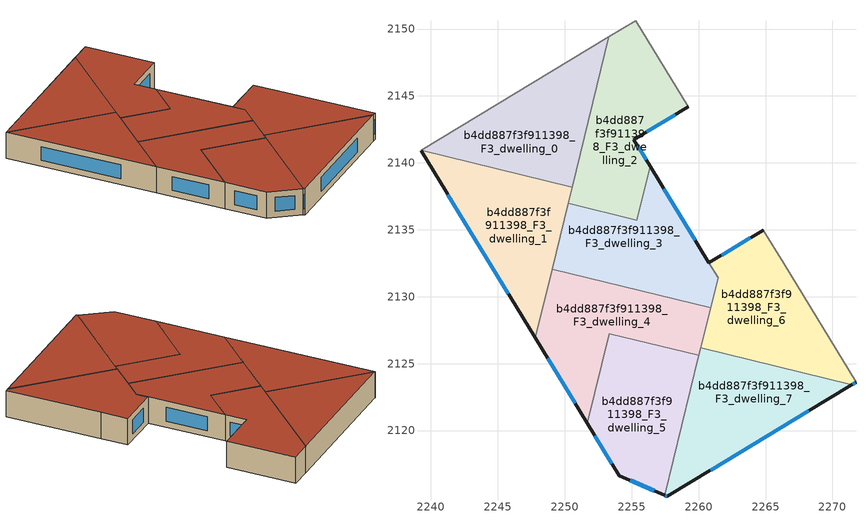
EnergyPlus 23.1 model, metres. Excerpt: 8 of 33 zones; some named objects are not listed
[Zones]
b4dd887f3f911398_F3_dwelling_0
 floor to b4dd887f3f911398_F2_dwelling_0 (EU_floor_Construction): 2253.29,2149.43 2250.54,2138.17 2239.26,2140.92 z9
 wall to b4dd887f3f911398_F3_dwelling_1 (EU_wall_Construction): 2239.26,2140.92 2250.54,2138.17 z9:12
 wall adiabatic (EU_wall_Construction): 2253.29,2149.43 2239.26,2140.92 z9:12
 wall to b4dd887f3f911398_F3_dwelling_2 (EU_wall_Construction): 2250.54,2138.17 2253.29,2149.43 z9:12
 roof outside (EU_roof_Construction): 2250.54,2138.17 2253.29,2149.43 2239.26,2140.92 z12
b4dd887f3f911398_F3_dwelling_1
 floor to b4dd887f3f911398_F2_dwelling_1 (EU_floor_Construction): 2250.54,2138.17 2247.8,2126.92 2239.26,2140.92 z9
 wall outside (EU_wall_Construction): 2239.26,2140.92 2247.8,2126.92 z9:12
 wall to b4dd887f3f911398_F3_dwelling_4 (EU_wall_Construction): 2247.8,2126.92 2249.05,2132.07 z9:12
 wall to b4dd887f3f911398_F3_dwelling_3 (EU_wall_Construction): 2249.05,2132.07 2250.25,2136.97 z9:12
 wall to b4dd887f3f911398_F3_dwelling_2 (EU_wall_Construction): 2250.25,2136.97 2250.54,2138.17 z9:12
 window (EU_Window_Construction): 2241.26,2137.63 2245.79,2130.21 z9.7:11.3
 roof outside (EU_roof_Construction): 2247.8,2126.92 2250.54,2138.17 2239.26,2140.92 z12
b4dd887f3f911398_F3_dwelling_2
 floor to b4dd887f3f911398_F2_dwelling_2 (EU_floor_Construction): 2255.28,2150.63 2259.21,2144.18 2255.17,2141.74 2256.38,2139.75 2255.39,2135.71 2250.25,2136.97 2253.29,2149.43 z9
 wall outside (EU_wall_Construction): 2256.38,2139.75 2255.17,2141.74 2259.21,2144.18 z9:12
 wall to b4dd887f3f911398_F3_dwelling_3 (EU_wall_Construction): 2250.25,2136.97 2255.39,2135.71 2256.38,2139.75 z9:12
 wall adiabatic (EU_wall_Construction): 2259.21,2144.18 2255.28,2150.63 2253.29,2149.43 z9:12
 window (EU_Window_Construction): 2256.09,2140.22 2255.45,2141.27 / 2256.12,2142.31 2258.26,2143.61 z9.7:11.3
 roof outside (EU_roof_Construction): 2255.39,2135.71 2256.38,2139.75 2255.17,2141.74 2259.21,2144.18 2255.28,2150.63 2253.29,2149.43 2250.25,2136.97 z12
b4dd887f3f911398_F3_dwelling_3
 floor to b4dd887f3f911398_F2_dwelling_3 (EU_floor_Construction): 2256.38,2139.75 2261.45,2131.43 2260.9,2129.17 2249.05,2132.07 2250.25,2136.97 2255.39,2135.71 z9
 wall outside (EU_wall_Construction): 2260.77,2132.54 2256.38,2139.75 z9:12
 wall to b4dd887f3f911398_F3_dwelling_6 (EU_wall_Construction): 2260.9,2129.17 2261.45,2131.43 2260.77,2132.54 z9:12
 wall to b4dd887f3f911398_F3_dwelling_4 (EU_wall_Construction): 2249.05,2132.07 2260.9,2129.17 z9:12
 window (EU_Window_Construction): 2259.74,2134.23 2257.41,2138.06 z9.7:11.3
 roof outside (EU_roof_Construction): 2260.9,2129.17 2261.45,2131.43 2256.38,2139.75 2255.39,2135.71 2250.25,2136.97 2249.05,2132.07 z12
b4dd887f3f911398_F3_dwelling_4
 floor to b4dd887f3f911398_F2_dwelling_4 (EU_floor_Construction): 2260.9,2129.17 2260.03,2125.62 2253.33,2127.25 2251.69,2120.54 2247.8,2126.92 2249.05,2132.07 z9
 wall outside (EU_wall_Construction): 2247.8,2126.92 2251.69,2120.54 z9:12
 wall to b4dd887f3f911398_F3_dwelling_5 (EU_wall_Construction): 2251.69,2120.54 2253.33,2127.25 2260.03,2125.62 z9:12
 wall to b4dd887f3f911398_F3_dwelling_7 (EU_wall_Construction): 2260.03,2125.62 2260.17,2126.18 z9:12
 wall to b4dd887f3f911398_F3_dwelling_6 (EU_wall_Construction): 2260.16,2126.18 2260.9,2129.18 z9:12
 window (EU_Window_Construction): 2248.71,2125.42 2250.77,2122.04 z9.7:11.3
 roof outside (EU_roof_Construction): 2260.03,2125.62 2260.9,2129.17 2249.05,2132.07 2247.8,2126.92 2251.69,2120.54 2253.33,2127.25 z12
b4dd887f3f911398_F3_dwelling_5
 floor to b4dd887f3f911398_F2_dwelling_5 (EU_floor_Construction): 2260.03,2125.62 2257.47,2115.16 2254.08,2116.61 2251.69,2120.54 2253.33,2127.25 z9
 wall outside (EU_wall_Construction): 2251.69,2120.54 2254.08,2116.61 2257.47,2115.16 z9:12
 wall to b4dd887f3f911398_F3_dwelling_7 (EU_wall_Construction): 2257.47,2115.16 2260.03,2125.62 z9:12
 window (EU_Window_Construction): 2252.25,2119.62 2253.52,2117.53 / 2254.88,2116.27 2256.68,2115.5 z9.7:11.3
 roof outside (EU_roof_Construction): 2257.47,2115.16 2260.03,2125.62 2253.33,2127.25 2251.69,2120.54 2254.08,2116.61 z12
b4dd887f3f911398_F3_dwelling_6
 floor to b4dd887f3f911398_F2_dwelling_6 (EU_floor_Construction): 2266.35,2132.49 2271.76,2123.62 2271.45,2123.43 2260.16,2126.18 2261.45,2131.43 2260.77,2132.54 2264.82,2134.98 z9
 wall outside (EU_wall_Construction): 2271.45,2123.43 2271.76,2123.62 / 2264.82,2134.98 2260.77,2132.54 z9:12
 wall adiabatic (EU_wall_Construction): 2271.76,2123.62 2266.35,2132.49 2264.82,2134.98 z9:12
 wall to b4dd887f3f911398_F3_dwelling_7 (EU_wall_Construction): 2260.16,2126.18 2271.45,2123.43 z9:12
 window (EU_Window_Construction): 2271.52,2123.47 2271.68,2123.57 / 2263.87,2134.41 2261.72,2133.11 z9.7:11.3
 roof outside (EU_roof_Construction): 2271.76,2123.62 2266.35,2132.49 2264.82,2134.98 2260.77,2132.54 2261.45,2131.43 2260.16,2126.18 2271.45,2123.43 z12
b4dd887f3f911398_F3_dwelling_7
 floor to b4dd887f3f911398_F2_dwelling_7 (EU_floor_Construction): 2271.45,2123.43 2257.67,2115.08 2257.47,2115.16 2260.16,2126.18 z9
 wall outside (EU_wall_Construction): 2257.47,2115.16 2257.67,2115.08 2271.45,2123.43 z9:12
 window (EU_Window_Construction): 2257.52,2115.14 2257.63,2115.1 / 2260.91,2117.04 2268.21,2121.47 z9.7:11.3
 roof outside (EU_roof_Construction): 2271.45,2123.43 2260.16,2126.18 2257.47,2115.16 2257.67,2115.08 z12
[Building]
EU S2 Campaign: North Axis=0; Terrain=City; Solar Distribution=FullExterior
[Site:Location]
Budapest.Ferenc.Liszt.Intl.AP: Latitude=47.437; Longitude=19.256; Time Zone=1; Elevation=185
[SizingPeriod:WeatherFileDays]
AnnualSizingPeriod: Begin Month=1; Begin Day of Month=1; End Month=12; End Day of Month=31; Day of Week for Start Day=Monday; Use Weather File Daylight Saving Period=No; Use Weather File Rain and Snow Indicators=No
[MATERIAL]
EU_InternalMass_Material: Roughness=MediumRough; Thickness=0.1; Conductivity=1; Density=1800; Specific Heat=900; Thermal Absorptance=0.9; Solar Absorptance=0.7; Visible Absorptance=0.7
[MATERIAL:NOMASS] Roughness=MediumRough; Thermal Absorptance=0.9; Solar Absorptance=0.7; Visible Absorptance=0.7
Name | Thermal Resistance
EU_wall_NoMass | 0.832559
EU_roof_NoMass | 1.39638
EU_floor_NoMass | 0.872794
[WINDOWMATERIAL:SIMPLEGLAZINGSYSTEM]
EU_Window_SimpleGlazing: UFactor=2.79869; Solar Heat Gain Coefficient=0.75; Visible Transmittance=0.75
[CONSTRUCTION]
EU_wall_Construction: EU_wall_NoMass
EU_roof_Construction: EU_roof_NoMass
EU_floor_Construction: EU_floor_NoMass
EU_Window_Construction: EU_Window_SimpleGlazing
EU_InternalMass_Construction: EU_InternalMass_Material
[ZONE] Type=1; Multiplier=1; Ceiling Height=autocalculate; Floor Area=autocalculate; Part of Total Floor Area=Yes
Name | Volume
b4dd887f3f911398_F3_dwelling_0 | 201.905
b4dd887f3f911398_F3_dwelling_1 | 201.744
b4dd887f3f911398_F3_dwelling_2 | 206.197
b4dd887f3f911398_F3_dwelling_3 | 199.34
b4dd887f3f911398_F3_dwelling_4 | 201.888
b4dd887f3f911398_F3_dwelling_5 | 197.587
b4dd887f3f911398_F3_dwelling_6 | 204.373
b4dd887f3f911398_F3_dwelling_7 | 201.898
[INTERNALMASS] Construction=EU_InternalMass_Construction
Name | Zone or ZoneList | Surface Area
b4dd887f3f911398_F3_dwelling_0_EU_InternalMass | b4dd887f3f911398_F3_dwelling_0 | 67.2998
b4dd887f3f911398_F3_dwelling_1_EU_InternalMass | b4dd887f3f911398_F3_dwelling_1 | 67.2931
b4dd887f3f911398_F3_dwelling_2_EU_InternalMass | b4dd887f3f911398_F3_dwelling_2 | 68.7331
b4dd887f3f911398_F3_dwelling_3_EU_InternalMass | b4dd887f3f911398_F3_dwelling_3 | 66.46
b4dd887f3f911398_F3_dwelling_4_EU_InternalMass | b4dd887f3f911398_F3_dwelling_4 | 67.2971
b4dd887f3f911398_F3_dwelling_5_EU_InternalMass | b4dd887f3f911398_F3_dwelling_5 | 65.8617
b4dd887f3f911398_F3_dwelling_6_EU_InternalMass | b4dd887f3f911398_F3_dwelling_6 | 68.1236
b4dd887f3f911398_F3_dwelling_7_EU_InternalMass | b4dd887f3f911398_F3_dwelling_7 | 67.297
[OTHEREQUIPMENT] Fuel Type=Electricity; Design Level Calculation Method=Watts/Area; Power per Zone Floor Area=1; Fraction Latent=0; Fraction Radiant=0; Fraction Lost=0; Carbon Dioxide Generation Rate=0; EndUse Subcategory=EU_Step8_InternalGains
Name | Zone or ZoneList or Space or SpaceList | Schedule
EU_Step8_InternalGain_b4dd887f3f911398_F3_dwelling_0_f000 | b4dd887f3f911398_F3_dwelling_0 | EU_Step8_GainSchedule_b4dd887f3f911398_F3_dwelling_0_f000
EU_Step8_InternalGain_b4dd887f3f911398_F3_dwelling_1_f000 | b4dd887f3f911398_F3_dwelling_1 | EU_Step8_GainSchedule_b4dd887f3f911398_F3_dwelling_1_f000
EU_Step8_InternalGain_b4dd887f3f911398_F3_dwelling_2_f000 | b4dd887f3f911398_F3_dwelling_2 | EU_Step8_GainSchedule_b4dd887f3f911398_F3_dwelling_2_f000
EU_Step8_InternalGain_b4dd887f3f911398_F3_dwelling_3_f000 | b4dd887f3f911398_F3_dwelling_3 | EU_Step8_GainSchedule_b4dd887f3f911398_F3_dwelling_3_f000
EU_Step8_InternalGain_b4dd887f3f911398_F3_dwelling_4_f000 | b4dd887f3f911398_F3_dwelling_4 | EU_Step8_GainSchedule_b4dd887f3f911398_F3_dwelling_4_f000
EU_Step8_InternalGain_b4dd887f3f911398_F3_dwelling_5_f000 | b4dd887f3f911398_F3_dwelling_5 | EU_Step8_GainSchedule_b4dd887f3f911398_F3_dwelling_5_f000
EU_Step8_InternalGain_b4dd887f3f911398_F3_dwelling_6_f000 | b4dd887f3f911398_F3_dwelling_6 | EU_Step8_GainSchedule_b4dd887f3f911398_F3_dwelling_6_f000
EU_Step8_InternalGain_b4dd887f3f911398_F3_dwelling_7_f000 | b4dd887f3f911398_F3_dwelling_7 | EU_Step8_GainSchedule_b4dd887f3f911398_F3_dwelling_7_f000
[ZONEVENTILATION:DESIGNFLOWRATE] Schedule=EU_AlwaysOn; Design Flow Rate Calculation Method=AirChanges/Hour; Air Changes per Hour=0.475469; Ventilation Type=Natural; Fan Pressure Rise=0; Fan Total Efficiency=1; Constant Term Coefficient=1; Temperature Term Coefficient=0; Velocity Term Coefficient=0; Velocity Squared Term Coefficient=0; Minimum Indoor Temperature=-100; Maximum Indoor Temperature=100; Delta Temperature=-100; Minimum Outdoor Temperature=-100; Maximum Outdoor Temperature=100; Maximum Wind Speed=40
Name | Zone or ZoneList or Space or SpaceList
EU_ConstantAir_b4dd887f3f911398_F3_dwelling_0 | b4dd887f3f911398_F3_dwelling_0
EU_ConstantAir_b4dd887f3f911398_F3_dwelling_1 | b4dd887f3f911398_F3_dwelling_1
EU_ConstantAir_b4dd887f3f911398_F3_dwelling_2 | b4dd887f3f911398_F3_dwelling_2
EU_ConstantAir_b4dd887f3f911398_F3_dwelling_3 | b4dd887f3f911398_F3_dwelling_3
EU_ConstantAir_b4dd887f3f911398_F3_dwelling_4 | b4dd887f3f911398_F3_dwelling_4
EU_ConstantAir_b4dd887f3f911398_F3_dwelling_5 | b4dd887f3f911398_F3_dwelling_5
EU_ConstantAir_b4dd887f3f911398_F3_dwelling_6 | b4dd887f3f911398_F3_dwelling_6
EU_ConstantAir_b4dd887f3f911398_F3_dwelling_7 | b4dd887f3f911398_F3_dwelling_7
[HVACTEMPLATE:ZONE:IDEALLOADSAIRSYSTEM] System Availability Schedule=EU_AlwaysOn; Maximum Heating Supply Air Temperature=50; Minimum Cooling Supply Air Temperature=13; Maximum Heating Supply Air Humidity Ratio=0.0156; Minimum Cooling Supply Air Humidity Ratio=0.0077; Heating Limit=NoLimit; Cooling Limit=NoLimit; Heating Availability Schedule=EU_AlwaysOn; Cooling Availability Schedule=EU_CoolingOff; Dehumidification Control Type=ConstantSensibleHeatRatio; Cooling Sensible Heat Ratio=0.7; Dehumidification Setpoint=60; Humidification Control Type=None; Humidification Setpoint=30; Outdoor Air Method=None; Outdoor Air Flow Rate per Person=0.00944; Outdoor Air Flow Rate per Zone Floor Area=0; Outdoor Air Flow Rate per Zone=0; Demand Controlled Ventilation Type=None; Outdoor Air Economizer Type=NoEconomizer; Heat Recovery Type=None; Sensible Heat Recovery Effectiveness=0.7; Latent Heat Recovery Effectiveness=0.65
Name | Template Thermostat
b4dd887f3f911398_F3_dwelling_0 | EU_HeatOnly_b4dd887f3f911398_F3_dwelling_0
b4dd887f3f911398_F3_dwelling_1 | EU_HeatOnly_b4dd887f3f911398_F3_dwelling_1
b4dd887f3f911398_F3_dwelling_2 | EU_HeatOnly_b4dd887f3f911398_F3_dwelling_2
b4dd887f3f911398_F3_dwelling_3 | EU_HeatOnly_b4dd887f3f911398_F3_dwelling_3
b4dd887f3f911398_F3_dwelling_4 | EU_HeatOnly_b4dd887f3f911398_F3_dwelling_4
b4dd887f3f911398_F3_dwelling_5 | EU_HeatOnly_b4dd887f3f911398_F3_dwelling_5
b4dd887f3f911398_F3_dwelling_6 | EU_HeatOnly_b4dd887f3f911398_F3_dwelling_6
b4dd887f3f911398_F3_dwelling_7 | EU_HeatOnly_b4dd887f3f911398_F3_dwelling_7
[SIZING:ZONE] Zone Cooling Design Supply Air Temperature Input Method=SupplyAirTemperature; Zone Cooling Design Supply Air Temperature=13; Zone Heating Design Supply Air Temperature Input Method=SupplyAirTemperature; Zone Heating Design Supply Air Temperature=50; Zone Cooling Design Supply Air Humidity Ratio=0.008; Zone Heating Design Supply Air Humidity Ratio=0.008; Cooling Design Air Flow Method=DesignDay; Cooling Design Air Flow Rate=0; Cooling Minimum Air Flow per Zone Floor Area=0.000762; Cooling Minimum Air Flow=0; Cooling Minimum Air Flow Fraction=0.2; Heating Design Air Flow Method=DesignDay; Heating Design Air Flow Rate=0; Heating Maximum Air Flow per Zone Floor Area=0.002032; Heating Maximum Air Flow=0.141576; Heating Maximum Air Flow Fraction=0.3; Account for Dedicated Outdoor Air System=No; Dedicated Outdoor Air System Control Strategy=NeutralSupplyAir; Dedicated Outdoor Air Low Setpoint Temperature for Design=autosize; Dedicated Outdoor Air High Setpoint Temperature for Design=autosize; Zone Load Sizing Method=Sensible Load Only No Latent Load; Zone Latent Cooling Design Supply Air Humidity Ratio Input Method=HumidityRatioDifference; Zone Cooling Design Supply Air Humidity Ratio Difference=0.005; Zone Latent Heating Design Supply Air Humidity Ratio Input Method=HumidityRatioDifference; Zone Humidification Design Supply Air Humidity Ratio Difference=0.005
b4dd887f3f911398_F3_dwelling_0; b4dd887f3f911398_F3_dwelling_1; b4dd887f3f911398_F3_dwelling_2; b4dd887f3f911398_F3_dwelling_3; b4dd887f3f911398_F3_dwelling_4; b4dd887f3f911398_F3_dwelling_5; b4dd887f3f911398_F3_dwelling_6; b4dd887f3f911398_F3_dwelling_7
[SCHEDULE:CONSTANT]
Name | Hourly Value
EU_AlwaysOn | 1
EU_CoolingOff | 0
[SCHEDULE:FILE] Column Number=1; Rows to Skip at Top=0; Number of Hours of Data=8760; Column Separator=Comma; Interpolate to Timestep=No; Minutes per Item=60; Adjust Schedule for Daylight Savings=Yes
Name | File
EU_Step8_GainSchedule_b4dd887f3f911398_F3_dwelling_0_f000 | ../../schedules/b4dd887f3f911398/b4dd887f3f911398_F3_dwelling_0_f000_gain.csv
EU_Step8_GainSchedule_b4dd887f3f911398_F3_dwelling_1_f000 | ../../schedules/b4dd887f3f911398/b4dd887f3f911398_F3_dwelling_1_f000_gain.csv
EU_Step8_GainSchedule_b4dd887f3f911398_F3_dwelling_2_f000 | ../../schedules/b4dd887f3f911398/b4dd887f3f911398_F3_dwelling_2_f000_gain.csv
EU_Step8_GainSchedule_b4dd887f3f911398_F3_dwelling_3_f000 | ../../schedules/b4dd887f3f911398/b4dd887f3f911398_F3_dwelling_3_f000_gain.csv
EU_Step8_GainSchedule_b4dd887f3f911398_F3_dwelling_4_f000 | ../../schedules/b4dd887f3f911398/b4dd887f3f911398_F3_dwelling_4_f000_gain.csv
EU_Step8_GainSchedule_b4dd887f3f911398_F3_dwelling_5_f000 | ../../schedules/b4dd887f3f911398/b4dd887f3f911398_F3_dwelling_5_f000_gain.csv
EU_Step8_GainSchedule_b4dd887f3f911398_F3_dwelling_6_f000 | ../../schedules/b4dd887f3f911398/b4dd887f3f911398_F3_dwelling_6_f000_gain.csv
EU_Step8_GainSchedule_b4dd887f3f911398_F3_dwelling_7_f000 | ../../schedules/b4dd887f3f911398/b4dd887f3f911398_F3_dwelling_7_f000_gain.csv
